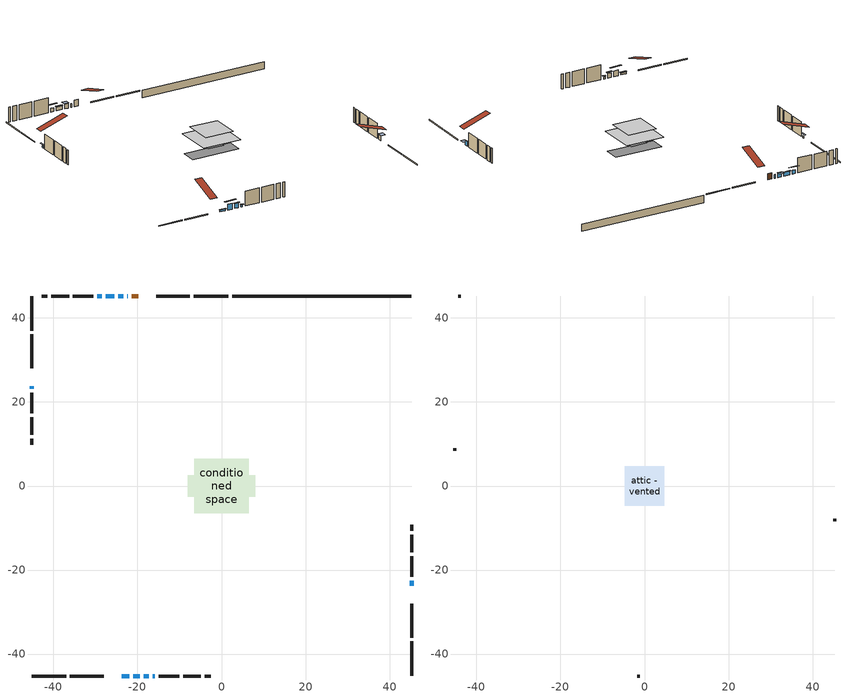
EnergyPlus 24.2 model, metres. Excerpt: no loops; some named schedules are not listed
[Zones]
conditioned space
 floor outside (Floor1 construction): -2.74,-2.74 -2.74,2.74 2.74,2.74 2.74,-2.74 z0.61
 floor adiabatic (AdiabaticFloorConstruction): -6.47,-6.47 -6.47,6.47 6.47,6.47 6.47,-6.47 z3.05
 floor foundation (Slab1 construction): -8.07,-2.6 -8.07,2.6 8.07,2.6 8.07,-2.6 z-1.83
 wall outside (RimJoist1 construction): 1.61,45.21 -6.62,45.21 / -45.21,-45.21 -36.98,-45.21 / -45.21,45.21 -45.21,36.98 / 45.21,-45.21 45.21,-36.98 z0.61:0.91
 wall outside (RimJoist2 construction): -7.55,45.21 -15.55,45.21 / -36.05,-45.21 -28.05,-45.21 / -45.21,36.05 -45.21,28.05 / 45.21,-36.05 45.21,-28.05 z0.61:0.91
 wall outside (AdiabaticWallConstruction 1): -19.84,45.21 -21.33,45.21 z0.61:2.64
 wall outside (AdiabaticWallConstruction): -22.26,45.21 -22.48,45.21 / -25.55,45.21 -27.58,45.21 / -28.51,45.21 -29.53,45.21 z0.61:1.83; -23.76,-45.21 -21.92,-45.21 / -45.21,23.76 -45.21,23.14 / -16.4,-45.21 -15.88,-45.21 z0.61:1.22; 45.21,-23.76 45.21,-22.53 / -23.4,45.21 -24.62,45.21 / -18.54,-45.21 -17.32,-45.21 z0.61:2.13; -21,-45.21 -19.47,-45.21 z0.61:2.44
 wall outside (Wall1 construction): -30.46,45.21 -35.34,45.21 / -14.96,-45.21 -10.08,-45.21 / -45.21,22.22 -45.21,17.34 / 45.21,-21.61 45.21,-16.73 z0.61:5.49
 wall outside (Wall2 construction): -36.27,45.21 -40.5,45.21 / -9.15,-45.21 -4.91,-45.21 / -45.21,16.41 -45.21,12.17 / 45.21,-15.8 45.21,-11.56 z0.61:5.49
 wall outside (Wall3 construction): -41.43,45.21 -42.81,45.21 / -3.98,-45.21 -2.61,-45.21 / -45.21,11.24 -45.21,9.87 / 45.21,-10.63 45.21,-9.26 z0.61:5.49
 wall foundation (FoundationWall1 construction): 45.21,45.21 2.54,45.21 z-1.83:0.61
 window (WindowConstruction 9): -22.26,45.21 -22.48,45.21 z0.61:1.83
 window (WindowConstruction 7): -23.75,-45.21 -21.93,-45.21 z0.61:1.22
 window (WindowConstruction 8): -45.21,23.75 -45.21,23.15 z0.61:1.22
 window (WindowConstruction): 45.21,-23.75 45.21,-22.54 z0.61:2.13
 window (WindowConstruction 1): -23.4,45.21 -24.62,45.21 z0.61:2.13
 window (WindowConstruction 2): -21,-45.21 -19.47,-45.21 z0.61:2.44
 window (WindowConstruction 3): -18.54,-45.21 -17.32,-45.21 z0.61:2.13
 window (WindowConstruction 4): -16.4,-45.21 -15.89,-45.21 z0.61:1.22
 window (WindowConstruction 5): -25.55,45.21 -27.58,45.21 z0.61:1.83
 window (WindowConstruction 6): -28.51,45.21 -29.53,45.21 z0.61:1.83
 door (Door): -19.85,45.21 -21.33,45.21 z0.61:2.64
 ceiling adiabatic (AdiabaticFloorConstruction): 6.47,-6.47 6.47,6.47 -6.47,6.47 -6.47,-6.47 z3.05
attic - vented
 floor to conditioned space (Floor2 construction Reversed): -4.75,-4.75 -4.75,4.75 4.75,4.75 4.75,-4.75 z5.49
 wall outside (Wall4 construction): -43.73,45.21 -44.28,45.21 / -1.68,-45.21 -1.13,-45.21 / -45.21,8.94 -45.21,8.39 / 45.21,-8.33 45.21,-7.78 z0.61:5.49
 roof outside (Roof1 construction): -18.92,45.21,5.49 -18.92,35.95,8.57 -16.48,35.95,8.57 -16.48,45.21,5.49; -24.68,-45.21,5.49 -24.68,-35.95,8.57 -27.12,-35.95,8.57 -27.12,-45.21,5.49; -45.21,24.68,5.49 -35.95,24.68,8.57 -35.95,27.12,8.57 -45.21,27.12,5.49; 45.21,-24.68,5.49 35.95,-24.68,8.57 35.95,-27.12,8.57 45.21,-27.12,5.49
shading: -21.78,-45.21 -23.9,-45.21 -23.9,-45.62 -21.78,-45.62 z1.37; -45.21,22.54 -45.21,24.36 -45.51,24.36 -45.51,22.54 z1.83; 45.21,-22.39 45.21,-23.9 46.73,-23.9 46.73,-22.39 z2.28; -24.77,45.21 -23.26,45.21 -23.26,46.73 -24.77,46.73 z2.28; -18.25,-45.21 -22.22,-45.21 -22.22,-45.62 -18.25,-45.62 z3.66; -17.03,-45.21 -18.84,-45.21 -18.84,-45.62 -17.03,-45.62 z2.43; -15.59,-45.21 -16.69,-45.21 -16.69,-45.62 -15.59,-45.62 z1.52; -27.73,45.21 -25.4,45.21 -25.4,45.51 -27.73,45.51 z1.98; -30.75,45.21 -27.29,45.21 -27.29,45.51 -30.75,45.51 z3.05
[Building]
Building 1: Terrain=Suburbs
[Site:Location]
Toronto City Centre_ON: Latitude {deg}=43.63; Longitude {deg}=-79.39; Time Zone {hr}=-5; Elevation {m}=77; Keep Site Location Information=Yes
[Site:GroundTemperature:Shallow]
5.01852, 3.26908, 3.12898, 3.95918, 7.29196, 10.6092, 13.4851, 15.3069, 15.4617, 13.9799, 11.1774, 7.9619
[Site:WaterMainsTemperature]
Calculation Method=Schedule; Temperature Schedule=mains temperature schedule
[Material] Roughness=Rough; Thermal Absorptance=0.9
Name | Thickness {m} | Conductivity {W/m-K} | Density {kg/m3} | Specific Heat {J/kg-K} | Solar Absorptance | Visible Absorptance
asphalt or fiberglass shingles | 0.00635 | 0.162714 | 1121.4 | 1465.45 | 0.4 | 0.4
ceiling loosefill ins | 0.169333 | 0.0480833 | 16.02 | 1046.75 | 0.7 | 0.7
ceiling stud and cavity | 0.1397 | 0.0900535 | 65.682 | 1177.47 | 0.7 | 0.7
concrete 4.0 in. | 0.1016 | 1.803125 | 2242.8 | 837.4 | 0.7 | 0.7
concrete 8.0 in. | 0.2032 | 1.803125 | 2242.8 | 837.4 | 0.7 | 0.7
door material | 0.04445 | 0.053851 | 512.64 | 1214.23 | 0.7 | 0.7
floor covering | 0.0127 | 0.0433444 | 54.468 | 1339.84 | 0.6 | 0.6
floor rigid ins; rim joist rigid ins; wall rigid ins | 0.051816 | 0.029427 | 32.04 | 1214.23 | 0.7 | 0.7
floor rigid ins 1; wall rigid ins 1 | 0.512978 | 0.029427 | 32.04 | 1214.23 | 0.7 | 0.7
floor stud and cavity | 0.1397 | 0.0825403 | 92.3553 | 1139.71 | 0.7 | 0.7
floor stud and cavity 1 | 0.1397 | 1.75129 | 37.0049 | 1207.88 | 0.7 | 0.7
furniture material conditioned space 1 | 0.1524 | 0.115458 | 640.8 | 1214.23 | 0.6 | 0.6
gypsum board | 0.0127 | 0.160291 | 801 | 837.4 | 0.6 | 0.6
osb sheathing 0.5 in. | 0.0127 | 0.115458 | 512.64 | 1214.23 | 0.7 | 0.7
osb sheathing 0.75 in. | 0.01905 | 0.115458 | 512.64 | 1214.23 | 0.7 | 0.7
osb sheathing 2.0 in. | 0.0508 | 0.115458 | 512.64 | 1214.23 | 0.7 | 0.7
rim joist stud and cavity | 0.0508 | 0.0405436 | 125.044 | 1163.47 | 0.6 | 0.6
rim joist stud and cavity 1 | 0.0508 | 0.0402607 | 125.044 | 1163.47 | 0.6 | 0.6
wall stud and cavity | 0.1397 | 0.163249 | 139.0536 | 1170.24 | 0.7 | 0.7
wall stud and cavity 1 | 0.1397 | 0.165635 | 139.0536 | 1170.24 | 0.7 | 0.7
wall stud and cavity 2 | 0.1397 | 0.0929022 | 139.0536 | 1170.24 | 0.7 | 0.7
wall stud and cavity 3 | 0.0889 | 6.1454 | 50.32683 | 1063.81 | 0.6 | 0.6
wall stud and cavity 4 | 0.0889 | 0.380278 | 52.3479 | 1209.89 | 0.7 | 0.7
wall stud and cavity 5 | 0.0889 | 0.391764 | 83.0341 | 1211.67 | 0.7 | 0.7
wood siding | 0.0254 | 0.102417 | 544.68 | 1172.36 | 0.4 | 0.4
wood siding 1 | 0.00254 | 0.102417 | 544.68 | 1172.36 | 0.4 | 0.4
wood siding 2; wood siding 3; wood siding 4 | 0.0254 | 0.102417 | 544.68 | 1172.36 | 0.7 | 0.7
[WindowMaterial:SimpleGlazingSystem]
Name | U-Factor {W/m2-K} | Solar Heat Gain Coefficient
WindowMaterial | 2.12584 | 0.63
WindowMaterial 1 | 2.21442 | 0.58
WindowMaterial 2 | 2.35183 | 0.53
WindowMaterial 3 | 2.421667 | 0.53
WindowMaterial 4 | 2.28085 | 0.55
WindowMaterial 5 | 2.48072 | 0.47
WindowMaterial 6 | 2.53579 | 0.43
WindowMaterial 7 | 2.38135 | 0.54
WindowMaterial 8 | 5.0608 | 0.61
[Construction]
AdiabaticFloorConstruction: floor stud and cavity 1, floor rigid ins 1, osb sheathing 0.75 in., floor covering
AdiabaticWallConstruction: wood siding 3, wall rigid ins 1, wall stud and cavity 4, gypsum board
AdiabaticWallConstruction 1: wood siding 4, wall rigid ins 1, wall stud and cavity 4, gypsum board
Door: door material
Floor1 construction: floor stud and cavity, floor rigid ins, osb sheathing 0.75 in., floor covering
Floor2 construction Reversed: gypsum board, ceiling stud and cavity, ceiling loosefill ins
FoundationWall1 construction: concrete 8.0 in.
furniture construction conditioned space 1: furniture material conditioned space 1
PartitionWallConstruction: gypsum board, wall stud and cavity 5, gypsum board
RimJoist1 construction: wood siding 2, rim joist rigid ins, osb sheathing 2.0 in., rim joist stud and cavity
RimJoist2 construction: wood siding 2, rim joist rigid ins, osb sheathing 2.0 in., rim joist stud and cavity 1
Roof1 construction: asphalt or fiberglass shingles
Slab1 construction: concrete 4.0 in.
Wall1 construction: wood siding, wall rigid ins, osb sheathing 0.5 in., wall stud and cavity, gypsum board
Wall2 construction: wood siding, wall rigid ins, osb sheathing 0.5 in., wall stud and cavity 1, gypsum board
Wall3 construction: wood siding, osb sheathing 0.5 in., wall stud and cavity 2, gypsum board
Wall4 construction: wood siding 1, wall stud and cavity 3
WindowConstruction: WindowMaterial
WindowConstruction 1; WindowConstruction 3: WindowMaterial 1
WindowConstruction 2: WindowMaterial 2
WindowConstruction 4: WindowMaterial 3
WindowConstruction 5: WindowMaterial 4
WindowConstruction 6: WindowMaterial 5
WindowConstruction 7: WindowMaterial 6
WindowConstruction 8: WindowMaterial 7
WindowConstruction 9: WindowMaterial 8
[Zone] Multiplier=1; Part of Total Floor Area=Yes
Name | Volume {m3}
attic - vented | 45.2928
conditioned space | 612.3
[Space]
Name | Zone | Volume {m3}
attic - vented 1 | attic - vented | 45.2928
conditioned space 1 | conditioned space | 612.3
[ZoneInfiltration:EffectiveLeakageArea]
infil attic - vented 1: Zone or Space=attic - vented 1; Schedule=Always On Discrete; Effective Air Leakage Area {cm2}=3805.89; Stack Coefficient=0.00055377; Wind Coefficient=1.58996e-05
[ZoneMixing]
whole house fan mix: Zone or Space=attic - vented; Schedule=Always On Continuous; Design Flow Rate Calculation Method=Flow/Zone; Design Flow Rate {m3/s}=0; Source Zone or Space=conditioned space
[SurfaceProperty:ExposedFoundationPerimeter]
Slab1: Exposed Perimeter Calculation Method=TotalExposedPerimeter; Total Exposed Perimeter {m}=42.671
[InternalMass] Zone or ZoneList=conditioned space; Space or SpaceList=conditioned space 1
Name | Construction | Surface Area {m2}
furniture mass conditioned space 1 | furniture construction conditioned space 1 | 112.444
partition wall mass | PartitionWallConstruction | 281.109
[Lights]
interior lighting: Zone or ZoneList or Space or SpaceList=conditioned space 1; Schedule=interior lighting schedule; Design Level Calculation Method=LightingLevel; Lighting Level {W}=343.2; Return Air Fraction=0; Fraction Radiant=0.6; Fraction Visible=0.2; Fraction Replaceable=1
[People]
occupants: Zone or ZoneList or Space or SpaceList=conditioned space 1; Number of People Schedule=occupants schedule; Number of People Calculation Method=People; Number of People=3; Fraction Radiant=0.314171; Sensible Heat Fraction=0.56303; Activity Level Schedule=occupants activity schedule; Carbon Dioxide Generation Rate {m3/s-W}=0; Enable ASHRAE 55 Comfort Warnings=No; Mean Radiant Temperature Calculation Type=EnclosureAveraged
[ElectricEquipment] Zone or ZoneList or Space or SpaceList=conditioned space 1; Design Level Calculation Method=EquipmentLevel
Name | Schedule | Design Level {W} | Fraction Latent | Fraction Radiant | Fraction Lost
clothes dryer | clothes dryer schedule | 140.772 | 0.015 | 0.081 | 0.85
clothes washer | clothes washer schedule | 32.1985 | 0.03 | 0.162 | 0.7
cooking range | cooking range schedule | 215.147 | 0.08 | 0.432 | 0.2
dishwasher | dishwasher schedule | 66.8632 | 0.3 | 0.18 | 0.4
fridge | fridge schedule | 72.9452 | 0 | 0.6 | 0
mech vent bath fan 0 | mech vent bath fan 0 schedule | 50.2 | 0 | 0 | 1
mech vent bath fan 1 | mech vent bath fan 1 schedule | 50.2 | 0 | 0 | 1
mech vent bath fan 2 | mech vent bath fan 2 schedule | 50.2 | 0 | 0 | 1
mech vent house fan | mech vent house fan schedule | 0.95 | 0 | 0 | 1
mech vent house fan cfis | mech vent house fan cfis schedule | 0 | 0 | 0 | 0
mech vent range fan 0 | mech vent range fan 0 schedule | 57 | 0 | 0 | 1
misc plug loads | misc plug loads schedule | 494.7 | 0.045 | 0.513 | 0.1
whole house fan | Always On Discrete | 0 | 0 | 0 | 1
[OtherEquipment] Zone or ZoneList or Space or SpaceList=conditioned space 1; Design Level Calculation Method=EquipmentLevel
Name | Fuel Type | Schedule | Design Level {W} | Fraction Latent | Fraction Radiant | Fraction Lost
clothes dryer 1 | Electricity | clothes dryer schedule | 0 | 0.015 | 0.081 | 0.85
cooking range 1 | Electricity | cooking range schedule | 0 | 0.08 | 0.432 | 0.2
general water use latent | None | general water use schedule | 62.594 | 1 | 0 | 0
general water use sensible | None | general water use schedule | -61.6891 | 0 | 0.6 | 0
mech vent house fan latent load | None | Always On Discrete | 0 | 1 | 0 | 0
mech vent house fan sensible load | None | Always On Discrete | 0 | 0 | 0 | 0
water heater energy adjustment1 | NaturalGas | Always On Discrete | 0.01 | 0 | 0 | 1
[ZoneInfiltration:DesignFlowRate] Zone or ZoneList or Space or SpaceList=conditioned space 1; Schedule=Always On Discrete; Design Flow Rate Calculation Method=Flow/Zone; Design Flow Rate {m3/s}=0
infil flow; natural vent flow; whole house fan flow
[AvailabilityManager:Scheduled]
central ac and furnace airloop Availability Manager: Schedule=Always On Discrete
[Foundation:Kiva]
Foundation Kiva 1: Initial Indoor Air Temperature {C}=18; Wall Height Above Grade {m}=0.609996; Wall Depth Below Slab {m}=0.2032
[Foundation:Kiva:Settings]
Soil Conductivity {W/m-K}=0.849921; Soil Density {kg/m3}=1842.3; Soil Specific Heat {J/kg-K}=418.7; Ground Solar Absorptivity=0.9; Ground Thermal Absorptivity=0.9; Ground Surface Roughness {m}=0.03; Far-Field Width {m}=40; Deep-Ground Boundary Condition=ZeroFlux; Deep-Ground Depth {m}=40; Minimum Cell Dimension {m}=0.2; Maximum Cell Growth Coefficient=3; Simulation Timestep=Timestep
[Exterior:Lights]
exterior lighting: Schedule=exterior lighting schedule; Design Level {W}=75.6
[EnergyManagementSystem:GlobalVariable]
central_ac_and_furnace_airloop_Fan_RTF
infil_program_Qfan
infil_program_Qinf
natural_vent_program_Qnv
natural_vent_program_Qwhf
[EnergyManagementSystem:Sensor]
Name | Output:Variable or Output:Meter Index Key | Output:Variable or Output:Meter
airflow_gain | infil flow | Infiltration Sensible Heat Gain Energy
airflow_gain_1 | natural vent flow | Infiltration Sensible Heat Gain Energy
airflow_gain_2 | whole house fan flow | Infiltration Sensible Heat Gain Energy
airflow_loss | infil flow | Infiltration Sensible Heat Loss Energy
airflow_loss_1 | natural vent flow | Infiltration Sensible Heat Loss Energy
airflow_loss_2 | whole house fan flow | Infiltration Sensible Heat Loss Energy
clg_load_cond |  | Cooling:EnergyTransfer:Zone:CONDITIONED SPACE
clg_sp_s; clg_sp_s_1 | cooling setpoint | Schedule Value
clothes_dryer_exhaust_0_sch_s | clothes dryer exhaust 0 schedule | Schedule Value
cool_season | cooling season schedule | Schedule Value
htg_load_cond |  | Heating:EnergyTransfer:Zone:CONDITIONED SPACE
htg_sp_s; htg_sp_s_1 | heating setpoint | Schedule Value
ig_ee_conv | clothes dryer | Electric Equipment Convective Heating Energy
ig_ee_conv_2 | cooking range | Electric Equipment Convective Heating Energy
ig_ee_conv_4 | fridge | Electric Equipment Convective Heating Energy
ig_ee_conv_5 | misc plug loads | Electric Equipment Convective Heating Energy
ig_ee_conv_6 | whole house fan | Electric Equipment Convective Heating Energy
ig_ee_rad | clothes dryer | Electric Equipment Radiant Heating Energy
ig_ee_rad_2 | cooking range | Electric Equipment Radiant Heating Energy
ig_ee_rad_4 | fridge | Electric Equipment Radiant Heating Energy
ig_ee_rad_5 | misc plug loads | Electric Equipment Radiant Heating Energy
ig_ee_rad_6 | whole house fan | Electric Equipment Radiant Heating Energy
ig_lgt_conv | interior lighting | Lights Convective Heating Energy
ig_lgt_rad | interior lighting | Lights Radiant Heating Energy
ig_lgt_vis | interior lighting | Lights Visible Radiation Heating Energy
ig_oe_conv | clothes dryer 1 | Other Equipment Convective Heating Energy
ig_oe_conv_1 | cooking range 1 | Other Equipment Convective Heating Energy
ig_oe_conv_2 | general water use latent | Other Equipment Convective Heating Energy
ig_oe_conv_3 | general water use sensible | Other Equipment Convective Heating Energy
ig_oe_conv_4 | water heater energy adjustment1 | Other Equipment Convective Heating Energy
ig_oe_rad | clothes dryer 1 | Other Equipment Radiant Heating Energy
ig_oe_rad_1 | cooking range 1 | Other Equipment Radiant Heating Energy
ig_oe_rad_2 | general water use latent | Other Equipment Radiant Heating Energy
ig_oe_rad_3 | general water use sensible | Other Equipment Radiant Heating Energy
ig_oe_rad_4 | water heater energy adjustment1 | Other Equipment Radiant Heating Energy
ig_ppl_conv | occupants | People Convective Heating Energy
ig_ppl_rad | occupants | People Radiant Heating Energy
im_conv | furniture mass conditioned space 1 | Surface Inside Face Convection Heat Gain Energy
im_conv_1 | partition wall mass | Surface Inside Face Convection Heat Gain Energy
im_ig | furniture mass conditioned space 1 | Surface Inside Face Internal Gains Radiation Heat Gain Energy
im_ig_1 | partition wall mass | Surface Inside Face Internal Gains Radiation Heat Gain Energy
im_lgt | furniture mass conditioned space 1 | Surface Inside Face Lights Radiation Heat Gain Energy
im_lgt_1 | partition wall mass | Surface Inside Face Lights Radiation Heat Gain Energy
im_sol | furniture mass conditioned space 1 | Surface Inside Face Solar Radiation Heat Gain Energy
im_sol_1 | partition wall mass | Surface Inside Face Solar Radiation Heat Gain Energy
im_surf | furniture mass conditioned space 1 | Surface Inside Face Net Surface Thermal Radiation Heat Gain Energy
im_surf_1 | partition wall mass | Surface Inside Face Net Surface Thermal Radiation Heat Gain Energy
mech_vent_bath_fan_0_sch_s | mech vent bath fan 0 schedule | Schedule Value
mech_vent_bath_fan_1_sch_s | mech vent bath fan 1 schedule | Schedule Value
mech_vent_bath_fan_2_sch_s | mech vent bath fan 2 schedule | Schedule Value
mech_vent_range_fan_0_sch_s | mech vent range fan 0 schedule | Schedule Value
mv_conv | mech vent bath fan 0 | Electric Equipment Convective Heating Energy
mv_conv_1 | mech vent bath fan 1 | Electric Equipment Convective Heating Energy
mv_conv_2 | mech vent bath fan 2 | Electric Equipment Convective Heating Energy
mv_conv_3 | mech vent house fan | Electric Equipment Convective Heating Energy
mv_conv_4 | mech vent house fan cfis | Electric Equipment Convective Heating Energy
mv_conv_5 | mech vent range fan 0 | Electric Equipment Convective Heating Energy
mv_conv_6 | mech vent house fan latent load | Other Equipment Convective Heating Energy
mv_conv_7 | mech vent house fan sensible load | Other Equipment Convective Heating Energy
mv_rad | mech vent bath fan 0 | Electric Equipment Radiant Heating Energy
mv_rad_1 | mech vent bath fan 1 | Electric Equipment Radiant Heating Energy
mv_rad_2 | mech vent bath fan 2 | Electric Equipment Radiant Heating Energy
mv_rad_3 | mech vent house fan | Electric Equipment Radiant Heating Energy
mv_rad_4 | mech vent house fan cfis | Electric Equipment Radiant Heating Energy
mv_rad_5 | mech vent range fan 0 | Electric Equipment Radiant Heating Energy
mv_rad_6 | mech vent house fan latent load | Other Equipment Radiant Heating Energy
mv_rad_7 | mech vent house fan sensible load | Other Equipment Radiant Heating Energy
natural_vent_s | natural vent schedule | Schedule Value
out_pb_s |  | Site Outdoor Air Barometric Pressure
out_wt_s |  | Site Outdoor Air Humidity Ratio
site_vw_s |  | Site Wind Speed
ss_back_out | Window1 | Surface Window Shortwave from Zone Back Out Window Heat Transfer Rate
ss_back_out_1 | Window11 | Surface Window Shortwave from Zone Back Out Window Heat Transfer Rate
ss_back_out_2 | Window14 | Surface Window Shortwave from Zone Back Out Window Heat Transfer Rate
ss_back_out_3 | Window2 | Surface Window Shortwave from Zone Back Out Window Heat Transfer Rate
ss_back_out_4 | Window3 | Surface Window Shortwave from Zone Back Out Window Heat Transfer Rate
ss_back_out_5 | Window4 | Surface Window Shortwave from Zone Back Out Window Heat Transfer Rate
ss_back_out_6 | Window5 | Surface Window Shortwave from Zone Back Out Window Heat Transfer Rate
ss_back_out_7 | Window6 | Surface Window Shortwave from Zone Back Out Window Heat Transfer Rate
ss_back_out_8 | Window7 | Surface Window Shortwave from Zone Back Out Window Heat Transfer Rate
ss_back_out_9 | Window9 | Surface Window Shortwave from Zone Back Out Window Heat Transfer Rate
ss_conv | Door1 | Surface Inside Face Convection Heat Gain Energy
ss_conv_1 | Window1 | Surface Inside Face Convection Heat Gain Energy
ss_conv_10 | Window9 | Surface Inside Face Convection Heat Gain Energy
ss_conv_2 | Window11 | Surface Inside Face Convection Heat Gain Energy
ss_conv_3 | Window14 | Surface Inside Face Convection Heat Gain Energy
ss_conv_4 | Window2 | Surface Inside Face Convection Heat Gain Energy
ss_conv_5 | Window3 | Surface Inside Face Convection Heat Gain Energy
ss_conv_6 | Window4 | Surface Inside Face Convection Heat Gain Energy
ss_conv_7 | Window5 | Surface Inside Face Convection Heat Gain Energy
ss_conv_8 | Window6 | Surface Inside Face Convection Heat Gain Energy
ss_conv_9 | Window7 | Surface Inside Face Convection Heat Gain Energy
ss_ig | Door1 | Surface Inside Face Internal Gains Radiation Heat Gain Energy
ss_ig_1 | Window1 | Surface Inside Face Internal Gains Radiation Heat Gain Energy
ss_ig_10 | Window9 | Surface Inside Face Internal Gains Radiation Heat Gain Energy
ss_ig_2 | Window11 | Surface Inside Face Internal Gains Radiation Heat Gain Energy
ss_ig_3 | Window14 | Surface Inside Face Internal Gains Radiation Heat Gain Energy
ss_ig_4 | Window2 | Surface Inside Face Internal Gains Radiation Heat Gain Energy
ss_ig_5 | Window3 | Surface Inside Face Internal Gains Radiation Heat Gain Energy
ss_ig_6 | Window4 | Surface Inside Face Internal Gains Radiation Heat Gain Energy
ss_ig_7 | Window5 | Surface Inside Face Internal Gains Radiation Heat Gain Energy
ss_ig_8 | Window6 | Surface Inside Face Internal Gains Radiation Heat Gain Energy
ss_ig_9 | Window7 | Surface Inside Face Internal Gains Radiation Heat Gain Energy
ss_lgt | Door1 | Surface Inside Face Lights Radiation Heat Gain Energy
ss_sol | Door1 | Surface Inside Face Solar Radiation Heat Gain Energy
ss_surf | Door1 | Surface Inside Face Net Surface Thermal Radiation Heat Gain Energy
ss_surf_1 | Window1 | Surface Inside Face Net Surface Thermal Radiation Heat Gain Energy
ss_surf_10 | Window9 | Surface Inside Face Net Surface Thermal Radiation Heat Gain Energy
ss_surf_2 | Window11 | Surface Inside Face Net Surface Thermal Radiation Heat Gain Energy
ss_surf_3 | Window14 | Surface Inside Face Net Surface Thermal Radiation Heat Gain Energy
ss_surf_4 | Window2 | Surface Inside Face Net Surface Thermal Radiation Heat Gain Energy
ss_surf_5 | Window3 | Surface Inside Face Net Surface Thermal Radiation Heat Gain Energy
ss_surf_6 | Window4 | Surface Inside Face Net Surface Thermal Radiation Heat Gain Energy
ss_surf_7 | Window5 | Surface Inside Face Net Surface Thermal Radiation Heat Gain Energy
ss_surf_8 | Window6 | Surface Inside Face Net Surface Thermal Radiation Heat Gain Energy
ss_surf_9 | Window7 | Surface Inside Face Net Surface Thermal Radiation Heat Gain Energy
ss_trans_in | Window1 | Surface Window Transmitted Solar Radiation Rate
ss_trans_in_1 | Window11 | Surface Window Transmitted Solar Radiation Rate
ss_trans_in_2 | Window14 | Surface Window Transmitted Solar Radiation Rate
ss_trans_in_3 | Window2 | Surface Window Transmitted Solar Radiation Rate
ss_trans_in_4 | Window3 | Surface Window Transmitted Solar Radiation Rate
ss_trans_in_5 | Window4 | Surface Window Transmitted Solar Radiation Rate
ss_trans_in_6 | Window5 | Surface Window Transmitted Solar Radiation Rate
ss_trans_in_7 | Window6 | Surface Window Transmitted Solar Radiation Rate
ss_trans_in_8 | Window7 | Surface Window Transmitted Solar Radiation Rate
ss_trans_in_9 | Window9 | Surface Window Transmitted Solar Radiation Rate
ss_trans_out | Window1 | Surface Inside Face Initial Transmitted Diffuse Transmitted Out Window Solar Radiation Rate
ss_trans_out_1 | Window11 | Surface Inside Face Initial Transmitted Diffuse Transmitted Out Window Solar Radiation Rate
ss_trans_out_2 | Window14 | Surface Inside Face Initial Transmitted Diffuse Transmitted Out Window Solar Radiation Rate
ss_trans_out_3 | Window2 | Surface Inside Face Initial Transmitted Diffuse Transmitted Out Window Solar Radiation Rate
ss_trans_out_4 | Window3 | Surface Inside Face Initial Transmitted Diffuse Transmitted Out Window Solar Radiation Rate
ss_trans_out_5 | Window4 | Surface Inside Face Initial Transmitted Diffuse Transmitted Out Window Solar Radiation Rate
ss_trans_out_6 | Window5 | Surface Inside Face Initial Transmitted Diffuse Transmitted Out Window Solar Radiation Rate
ss_trans_out_7 | Window6 | Surface Inside Face Initial Transmitted Diffuse Transmitted Out Window Solar Radiation Rate
ss_trans_out_8 | Window7 | Surface Inside Face Initial Transmitted Diffuse Transmitted Out Window Solar Radiation Rate
ss_trans_out_9 | Window9 | Surface Inside Face Initial Transmitted Diffuse Transmitted Out Window Solar Radiation Rate
s_conv | Floor1 | Surface Inside Face Convection Heat Gain Energy
s_conv_1 | Floor2 | Surface Inside Face Convection Heat Gain Energy
s_conv_10 | RimJoist2:180 | Surface Inside Face Convection Heat Gain Energy
s_conv_11 | RimJoist2:270 | Surface Inside Face Convection Heat Gain Energy
s_conv_12 | RimJoist2:90 | Surface Inside Face Convection Heat Gain Energy
